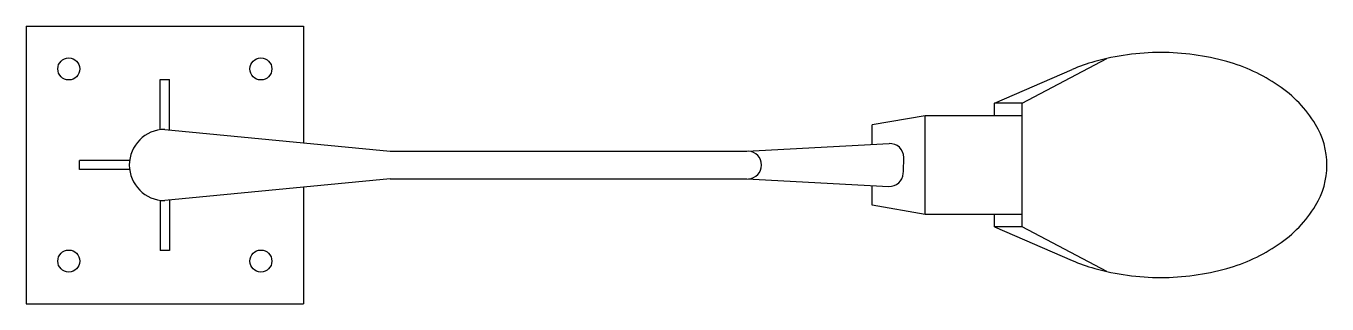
# Model space of a CAD drawing. Header units: millimetres. Extents: x 1694 to 4511, y -334 to 268.
import ezdxf

# ---------------------------------------------------------------- set-up
doc = ezdxf.new("R2010")
doc.units = ezdxf.units.MM
doc.layers.add('ceco.net 262', color=7, linetype='Continuous')

msp = doc.modelspace()

# ---------------------------------------------------------------- linework, layer by layer
at = {"layer": 'ceco.net 262', "linetype": 'ByBlock'}
for p, q in [((1693.5, 267.7), (2294.8, 267.7)), ((1693.5, 267.7), (1693.5, -333.6)), ((2294.8, 267.7), (2294.8, 15.1)), ((3851.4, 100.9), (4034.2, 197.4)), ((3791.4, 100.9), (3959.3, 173.5)), ((1984.1, 43.3), (1984.1, 152)), ((1984.1, 152), (2004.1, 152)), ((2004.1, 43), (2004.1, 152)), ((3791.4, 73.7), (3791.4, 100.9)), ((3851.4, 100.9), (3791.4, 100.9)), ((3851.4, -166.8), (3851.4, 100.9)), ((3641.3, 73.7), (3526.5, 54)), ((3641.3, -139.7), (3641.3, 73.7)), ((3851.4, 73.7), (3641.3, 73.7)), ((1994.1, 44), (2482.4, -3)), ((3526.5, 11.6), (3526.5, 54)), ((1918.2, -23), (1809.1, -23)), ((1809.1, -43), (1809.1, -23)), ((1917.9, -43), (1809.1, -43)), ((2482.4, -63), (1994.1, -109.9)), ((2294.8, -81), (2294.8, -333.6)), ((3526.5, -119.9), (3526.5, -77.5)), ((1984.1, -109.2), (1984.1, -217.9)), ((2004.1, -108.9), (2004.1, -217.9)), ((3641.3, -139.7), (3526.5, -119.9)), ((3851.4, -139.7), (3641.3, -139.7)), ((3791.4, -166.8), (3791.4, -139.7)), ((3791.4, -166.8), (3959.3, -239.4)), ((3851.4, -166.8), (3791.4, -166.8)), ((4034.2, -263.3), (3851.4, -166.8)), ((2004.1, -217.9), (1984.1, -217.9)), ((1693.5, -333.6), (2294.8, -333.6))]:
    msp.add_line(p, q, dxfattribs=at)
at = {"layer": 'ceco.net 262'}
for p, q in [((3254.9, -3), (3563, 13.5)), ((2482.4, -3), (3254.9, -3)), ((2482.4, -63), (3254.9, -63)), ((3254.9, -63), (3562.1, -79.4))]:
    msp.add_line(p, q, dxfattribs=at)
at = {"layer": 'ceco.net 262', "linetype": 'ByBlock'}
for centre in [(1786.2, 175), (2202.1, 175), (1786.2, -240.9), (2202.1, -240.9)]:
    msp.add_circle(centre, 23.9, dxfattribs=at)
for centre, radius, start, end in [((4151.2, -320.4), 530.8, 90, 105.6417), ((4151.2, -320.4), 530.8, 74.3583, 90), ((4111.6, -178.9), 383.9, 105.6417, 113.3798), ((4190.8, -178.9), 383.9, 55.9432, 74.3583), ((4251.3, -89.4), 275.9, 31.4993, 55.9432), ((1994.1, -33), 76.9, 90, 270), ((4343.4, -33), 167.8, 0, 31.4993), ((4343.4, -33), 167.8, 328.5007, 0), ((4251.3, 23.5), 275.9, 304.0568, 328.5007), ((4190.8, 113), 383.9, 285.6417, 304.0568), ((4111.6, 113), 383.9, 246.6202, 254.3583), ((4151.2, 254.5), 530.8, 254.3583, 270), ((4151.2, 254.5), 530.8, 270, 285.6417)]:
    msp.add_arc(centre, radius, start, end, dxfattribs=at)
at = {"layer": 'ceco.net 262'}
for centre, radius, start, end in [((3564.6, -16.5), 30, 359.9782, 93.0571), ((3256.5, -33), 30.1, 272.9745, 87.0255), ((2963.9, -16.2), 630.7, 356.8342, 359.9782), ((3563.7, -49.4), 30, 266.9429, 356.8342)]:
    msp.add_arc(centre, radius, start, end, dxfattribs=at)

doc.saveas('drawing.dxf')
